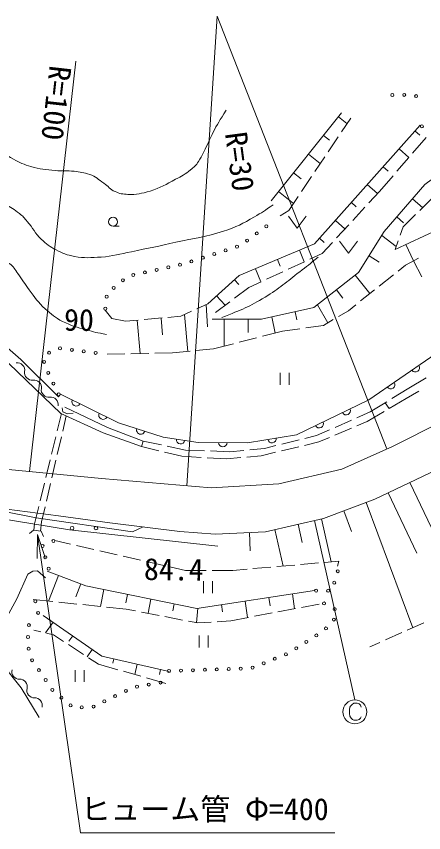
# Model space of a CAD drawing. Units: millimetres at full size, sheet at 1:1000; details may follow other scales. Extents: x 40000 to 680000, y 20000 to 380000.
# Drawn here: x 230482 to 264536, y 233253 to 301439 of the extents above; entities that cross this region are included whole.
import ezdxf
from ezdxf.enums import TextEntityAlignment as Align

# ---------------------------------------------------------------- set-up
doc = ezdxf.new("R2010")
doc.units = ezdxf.units.MM
doc.header["$LTSCALE"] = 1000
doc.linetypes.add('CHAIN', pattern=[18.5, 12, -1.5, 3.5, -1.5])
for name, color, linetype, lineweight in [('M-BGD', 7, 'Continuous', 13), ('M-BMK', 2, 'CHAIN', 13), ('M-STR-HTXT', 7, 'Continuous', 13), ('M-STR-STRC', 7, 'Continuous', 13)]:
    doc.layers.add(name, color=color, linetype=linetype, lineweight=lineweight)
doc.layers.add('M-BGD-HTXT', color=7, linetype='Continuous')
doc.styles.add('ＭＳ ゴシック', font='')
doc.styles.get('ＭＳ ゴシック').set_extended_font_data('MS Gothic')

# ---------------------------------------------------------------- blocks, each defined once
blk = doc.blocks.new('open_arrow')
at = {"color": 0, "linetype": 'Continuous', "lineweight": -2}
blk.add_lwpolyline([(7.5, 1.25), (0, 0), (7.5, -1.25)], dxfattribs=at)

msp = doc.modelspace()

# ---------------------------------------------------------------- linework, layer by layer
at = {"layer": 'M-BGD'}
for p, q in [((251781, 286024), (257667, 293365)), ((257412, 293046), (258124, 292474)), ((257665, 291789), (258439, 292944)), ((263809, 291868), (264217, 291505)), ((256160, 291485), (256651, 291092)), ((256552, 290127), (257387, 291373)), ((264755, 291326), (263612, 290011)), ((254909, 289925), (255890, 289139)), ((262480, 290373), (263296, 289648)), ((255439, 288465), (256274, 289711)), ((263284, 289634), (262300, 288501)), ((261152, 288878), (261574, 288503)), ((253658, 288365), (254283, 287864)), ((254326, 286803), (255161, 288050)), ((261972, 288124), (260829, 286809)), ((259823, 287383), (260667, 286633)), ((252407, 286805), (253656, 285803)), ((253274, 285233), (254048, 286388)), ((260829, 286809), (259963, 285869)), ((258495, 285888), (258889, 285537)), ((263597, 286197), (264452, 285457)), ((265284, 286275), (264214, 285223)), ((252550, 284765), (253274, 285233)), ((259624, 285501), (258607, 284399)), ((253224, 284743), (253974, 283743)), ((253974, 283743), (254724, 284743)), ((257166, 284393), (257955, 283691)), ((262289, 284684), (262850, 284199)), ((263858, 284873), (262833, 283864)), ((238574, 283906), (239074, 283906)), ((258268, 284031), (257252, 282928)), ((262833, 283864), (262575, 283148)), ((261030, 283134), (262236, 282208)), ((255838, 282897), (256229, 282550)), ((256913, 282560), (256047, 281621)), ((257501, 282663), (258251, 281663)), ((258251, 281663), (259001, 282663)), ((262405, 282678), (262147, 281962)), ((263055, 282383), (263688, 281017)), ((254154, 281900), (254558, 280935)), ((256047, 281621), (255029, 281152)), ((252309, 281127), (252538, 280580)), ((254575, 280943), (253212, 280316)), ((259967, 281440), (260802, 280916)), ((263022, 280652), (264100, 281242)), ((264371, 279675), (263688, 281017)), ((250465, 280355), (250923, 279261)), ((262393, 280152), (263022, 280652)), ((252758, 280106), (251396, 279479)), ((258814, 279827), (260034, 278279)), ((260827, 278908), (262001, 279841)), ((248712, 279436), (249070, 279038)), ((250942, 279270), (249924, 278801)), ((249924, 278801), (248729, 277900)), ((257243, 278589), (257784, 277903)), ((259260, 277665), (260435, 278597)), ((248330, 277599), (247136, 276698)), ((247225, 278099), (247939, 277304)), ((237913, 276901), (238474, 276200)), ((245586, 277014), (246481, 277430)), ((246358, 277373), (246473, 275508)), ((255673, 277351), (256517, 275839)), ((257411, 276365), (258239, 276854)), ((258239, 276854), (258869, 277354)), ((238474, 276200), (239596, 275966)), ((241170, 276109), (242664, 276244)), ((242583, 276237), (242709, 274844)), ((243162, 276289), (244238, 276386)), ((244238, 276386), (245133, 276803)), ((244545, 276529), (244832, 273456)), ((251839, 276342), (252133, 274988)), ((253793, 276767), (253941, 276090)), ((239596, 275966), (240672, 276063)), ((240591, 276056), (240844, 273271)), ((247859, 276137), (247871, 273894)), ((249859, 276147), (249865, 275026)), ((254686, 275417), (256152, 275623)), ((256152, 275623), (256980, 276112)), ((251053, 274711), (252724, 275140)), ((252724, 275140), (254191, 275347)), ((249116, 274214), (250569, 274587)), ((243549, 273333), (245006, 273473)), ((245503, 273521), (246960, 273660)), ((246960, 273660), (248632, 274089)), ((238081, 273208), (239565, 273242)), ((240065, 273254), (241564, 273288)), ((242064, 273299), (243549, 273333)), ((252529, 271673), (252529, 270673)), ((253279, 270673), (253279, 271673)), ((264750, 271257), (263293, 270371)), ((263293, 270371), (261885, 269512)), ((264123, 270142), (263074, 269505)), ((263074, 269505), (261662, 268681)), ((261458, 269251), (260050, 268392)), ((261305, 269158), (261645, 268671)), ((234250, 268252), (233899, 266814)), ((234364, 266800), (234658, 268065)), ((260050, 268392), (258955, 267910)), ((261230, 268429), (259818, 267605)), ((258498, 267708), (257125, 267103)), ((259818, 267605), (258952, 267236)), ((256667, 266902), (255573, 266420)), ((258491, 267041), (257111, 266454)), ((233781, 266328), (233426, 264870)), ((233911, 264852), (234251, 266313)), ((240955, 265504), (241085, 265959)), ((242608, 265638), (241085, 265959)), ((254125, 266061), (252669, 265701)), ((255573, 266420), (254611, 266182)), ((256650, 266259), (255784, 265891)), ((242393, 265156), (240955, 265504)), ((244622, 265214), (243098, 265535)), ((251222, 265343), (250010, 265230)), ((252184, 265581), (251222, 265343)), ((254098, 265489), (252639, 265140)), ((255784, 265891), (254585, 265605)), ((244318, 264691), (242879, 265039)), ((245938, 264597), (244318, 264691)), ((246211, 265152), (244622, 265214)), ((248057, 264473), (246437, 264568)), ((248300, 265071), (246711, 265133)), ((249256, 264583), (248057, 264473)), ((249512, 265184), (248300, 265071)), ((250954, 264738), (249754, 264628)), ((252153, 265024), (250954, 264738)), ((233307, 264385), (232952, 262927)), ((233459, 262904), (233798, 264365)), ((232834, 262442), (232478, 260984)), ((233007, 260955), (233346, 262417)), ((263376, 262488), (268182, 252402)), ((261571, 261628), (263970, 256592)), ((232360, 260499), (232009, 259060)), ((259739, 260829), (263637, 250376)), ((232600, 259203), (232894, 260468)), ((257865, 260131), (258508, 258407)), ((232503, 258444), (232600, 259203)), ((255984, 259455), (256804, 255869)), ((232009, 259060), (231953, 258518)), ((252085, 258564), (252780, 255522)), ((254035, 259010), (254382, 257489)), ((249964, 258323), (250036, 256789)), ((233697, 257668), (235023, 257362)), ((235511, 257250), (236972, 256912)), ((237459, 256800), (238921, 256463)), ((239408, 256350), (240870, 256013)), ((241357, 255901), (242819, 255563)), ((254252, 255649), (255746, 255778)), ((256244, 255821), (257438, 255924)), ((257438, 255924), (257345, 255519)), ((243306, 255451), (244633, 255145)), ((244633, 255145), (246353, 255151)), ((246853, 255153), (248574, 255160)), ((248574, 255160), (249768, 255263)), ((250266, 255306), (251761, 255435)), ((252259, 255478), (253753, 255606)), ((234003, 254741), (233180, 252589)), ((235871, 254026), (235460, 252950)), ((246135, 254253), (246135, 253253)), ((246885, 253253), (246885, 254253)), ((237810, 253556), (237526, 252148)), ((239771, 253160), (239628, 252456)), ((253564, 253189), (253748, 251960)), ((231901, 252719), (233547, 252552)), ((234044, 252501), (235537, 252350)), ((236034, 252299), (237526, 252148)), ((241731, 252764), (241491, 251576)), ((243691, 252368), (243571, 251774)), ((247631, 252300), (247722, 251687)), ((249608, 252596), (249816, 251215)), ((251586, 252893), (251690, 252202)), ((254320, 252069), (255806, 252350)), ((238024, 252097), (239670, 251930)), ((239670, 251930), (240455, 251777)), ((240945, 251682), (242418, 251396)), ((245653, 252004), (245541, 250789)), ((252355, 251696), (253828, 251975)), ((242909, 251301), (244381, 251015)), ((247284, 250874), (248412, 250948)), ((248412, 250948), (249898, 251230)), ((250390, 251323), (251863, 251603)), ((233551, 250824), (232931, 249931)), ((244872, 250919), (245657, 250767)), ((245657, 250767), (246785, 250841)), ((264535, 250776), (263165, 250165)), ((231951, 250164), (232526, 250027)), ((233012, 249911), (233587, 249775)), ((233587, 249775), (234417, 249234)), ((235194, 249684), (234884, 249237)), ((245767, 249731), (245767, 248731)), ((246517, 248731), (246517, 249731)), ((262708, 249962), (261338, 249351)), ((234836, 248961), (236092, 248142)), ((260881, 249148), (260027, 248767)), ((236837, 248543), (236414, 247933)), ((236511, 247869), (237341, 247329)), ((238641, 247768), (238559, 247405)), ((235409, 246840), (235409, 245840)), ((236159, 245840), (236159, 246840)), ((237341, 247329), (238959, 246868)), ((240591, 247326), (240395, 246460)), ((242542, 246884), (242444, 246451)), ((239440, 246732), (240882, 246321)), ((241363, 246184), (242981, 245724))]:
    msp.add_line(p, q, dxfattribs=at)
for points in [[(246481, 277430), (249098, 279783), (255423, 282431), (264241, 292355)], [(246860, 276132), (250972, 276153), (255365, 277109), (259094, 280048), (261244, 283475), (264624, 287385), (267724, 289675)], [(294039, 285356), (285315, 285761), (272868, 285575), (266948, 284188), (262147, 281962)], [(234187, 269885), (239023, 267478), (242747, 266294), (245691, 265842), (249804, 265827), (253901, 266496), (259961, 269410), (267719, 274753), (273935, 278679), (279434, 280455), (294997, 283726)], [(240955, 265504), (237755, 266644), (234217, 268267), (229107, 273148), (226324, 274893), (222055, 276710), (218587, 277998), (216655, 279203), (216613, 279712)], [(226193, 260722), (234003, 259705), (238292, 259133), (244160, 258417), (247110, 258188), (251305, 258386), (256166, 259497), (260455, 261096), (271942, 266570), (277270, 268938), (286108, 272396), (292329, 274317), (298010, 275668), (304065, 276509)], [(234187, 269885), (234010, 269659), (230853, 272768), (229754, 273746), (228824, 274070)], [(234307, 268735), (234366, 268412), (234775, 268227), (235240, 268298)], [(241085, 265959), (238113, 267084), (234533, 268801)], [(247325, 257197), (234940, 258552), (219580, 261045), (206505, 264383)], [(241096, 258791), (240206, 258390), (232130, 259557), (226193, 260722)], [(212699, 260382), (214222, 259891), (216444, 258651), (219629, 256339), (222139, 254438), (224554, 252522), (226330, 251338), (227498, 250731), (228511, 250762), (229695, 251260), (230536, 252771), (231443, 254843), (231872, 255100), (232253, 255113), (232911, 254532)], [(231585, 258237), (231918, 258523), (232569, 258435), (232753, 257992)], [(233069, 255098), (236307, 253859), (245561, 251990), (255422, 253467)], [(232730, 251395), (237622, 247999), (243261, 246721)], [(232388, 242869), (230877, 245346), (229241, 247403)]]:
    msp.add_lwpolyline(points, dxfattribs=at)
for centre, radius in [((261911, 294864), 125), ((262911, 294876), 125), ((263901, 294779), 125), ((264387, 292250), 125), ((238574, 284281), 375), ((251384, 283902), 125), ((250580, 283307), 125), ((248929, 282202), 125), ((249777, 282712), 125), ((247027, 281584), 125), ((247978, 281893), 125), ((245125, 280967), 125), ((246076, 281275), 125), ((242211, 280263), 125), ((243188, 280476), 125), ((244165, 280688), 125), ((240257, 279837), 125), ((241234, 280050), 125), ((238623, 278757), 125), ((239391, 279396), 125), ((238037, 278019), 125), ((237927, 277025), 125), ((233221, 273334), 125), ((234138, 273705), 125), ((235130, 273580), 125), ((236122, 273455), 125), ((237114, 273330), 125), ((232805, 272578), 125), ((233148, 271661), 125), ((233588, 270763), 125), ((234029, 269866), 125), ((235143, 258690), 150), ((232675, 257198), 125), ((233583, 257616), 125), ((232907, 256263), 125), ((233191, 255304), 125), ((257354, 255088), 125), ((257056, 254133), 125), ((255547, 253467), 125), ((256547, 253465), 125), ((232076, 252583), 125), ((256208, 252396), 125), ((232304, 251609), 125), ((257091, 251927), 125), ((257031, 251055), 125), ((231533, 250592), 125), ((256366, 250314), 125), ((231458, 249595), 125), ((255567, 249723), 125), ((254723, 249187), 125), ((231513, 248610), 125), ((253020, 248145), 125), ((253879, 248651), 125), ((231806, 247658), 125), ((251161, 247407), 125), ((252090, 247776), 125), ((232369, 246833), 125), ((243246, 246757), 125), ((244246, 246790), 125), ((245245, 246822), 125), ((246245, 246855), 125), ((247244, 246887), 125), ((248243, 246920), 125), ((249243, 246953), 125), ((250231, 247038), 125), ((232933, 246007), 125), ((240567, 245449), 125), ((241552, 245621), 125), ((242537, 245794), 125), ((233497, 245181), 125), ((239642, 245092), 125), ((234251, 244528), 125), ((237842, 244219), 125), ((238742, 244656), 125), ((235020, 243889), 125), ((235953, 243718), 125), ((236942, 243783), 125)]:
    msp.add_circle(centre, radius, dxfattribs=at)
for centre, radius, start, end in [((230563, 271872), 625, 351.1302, 97.39041), ((263840, 272081), 350, 214.55732, 34.55732), ((231798, 271679), 625, 171.1302, 277.39041), ((231959, 270440), 625, 351.1302, 97.39041), ((261781, 270663), 350, 214.55732, 34.55732), ((233194, 270247), 625, 171.1302, 277.39041), ((233355, 269007), 625, 351.1302, 97.39041), ((235486, 269238), 350, 153.54244, 333.54244), ((237724, 268124), 350, 153.54244, 333.54244), ((258058, 268495), 350, 205.67451, 25.67451), ((255804, 267411), 350, 205.67451, 25.67451), ((240885, 266886), 350, 162.35977, 342.35977), ((244219, 266068), 350, 171.27662, 351.27662), ((251852, 266162), 350, 189.28559, 9.28559), ((247747, 265834), 350, 179.78297, 359.78297), ((237143, 258690), 150, 101.14308, 62.40853), ((230729, 246698), 625, 165.75965, 272.01985), ((230773, 245449), 625, 345.75965, 92.01985), ((231985, 245141), 625, 165.75965, 272.01985), ((232029, 243892), 625, 345.75965, 92.01985)]:
    msp.add_arc(centre, radius, start, end, dxfattribs=at)
for points, knots in [([(225056, 295195), (225369, 294392), (225467, 294128), (225835, 293497), (226171, 292920), (226361, 292585), (226816, 292095), (227418, 291446), (227837, 291161), (228545, 290631), (229182, 290154), (229542, 289883), (230243, 289509), (230792, 289217), (231107, 289047), (231708, 288886), (232482, 288678), (232935, 288638), (233733, 288559), (234345, 288499), (234696, 288573), (235306, 288497), (235824, 288432), (236126, 288414), (236615, 288232), (237124, 288042), (237350, 287806), (237799, 287500), (238176, 287242), (238315, 286980), (238734, 286799), (239128, 286627), (239379, 286583), (239809, 286565), (240540, 286535), (240960, 286637), (241662, 286845), (242542, 287106), (242988, 287394), (243797, 287827), (244303, 288098), (244598, 288243), (245043, 288606), (245336, 288845), (245503, 288992), (245713, 289307), (246063, 289832), (246185, 290172), (246461, 290740), (246643, 291115), (246726, 291333), (246912, 291706), (247296, 292472), (247476, 292717), (248034, 293591)], [0, 0, 0, 0, 1, 1, 1, 2, 2, 2, 3, 3, 3, 4, 4, 4, 5, 5, 5, 6, 6, 6, 7, 7, 7, 8, 8, 8, 9, 9, 9, 10, 10, 10, 11, 11, 11, 12, 12, 12, 13, 13, 13, 14, 14, 14, 15, 15, 15, 16, 16, 16, 17, 17, 17, 18, 18, 18, 18]), ([(221201, 293900), (221315, 293026), (221362, 292709), (221616, 291989), (221888, 291217), (222115, 290802), (222582, 290130), (223180, 289270), (223613, 288860), (224327, 288094), (224749, 287641), (224943, 287332), (225448, 286973), (225968, 286603), (226271, 286387), (226871, 286173), (227334, 286008), (227622, 286017), (228107, 285934), (228665, 285839), (229012, 285920), (229540, 285716), (230057, 285516), (230304, 285304), (230745, 284968), (231033, 284749), (231156, 284581), (231399, 284314), (231898, 283764), (232023, 283318), (232573, 282818), (233014, 282418), (233282, 282204), (233809, 281925), (234368, 281629), (234715, 281506), (235336, 281385), (236196, 281218), (236704, 281285), (237579, 281333), (238578, 281388), (239120, 281590), (240103, 281780), (241564, 282062), (242378, 282248), (243831, 282569), (245384, 282912), (246289, 282982), (247798, 283483), (248856, 283834), (249421, 284127), (250384, 284688), (251011, 285052), (251236, 285193), (251942, 285695)], [0, 0, 0, 0, 1, 1, 1, 2, 2, 2, 3, 3, 3, 4, 4, 4, 5, 5, 5, 6, 6, 6, 7, 7, 7, 8, 8, 8, 9, 9, 9, 10, 10, 10, 11, 11, 11, 12, 12, 12, 13, 13, 13, 14, 14, 14, 15, 15, 15, 16, 16, 16, 17, 17, 17, 18, 18, 18, 18]), ([(247660, 276274), (249372, 276959), (249947, 277174), (251284, 277988), (252479, 278715), (253063, 279253), (254172, 280107), (254781, 280575), (254979, 280728), (255719, 281322)], [0, 0, 0, 0, 1, 1, 1, 2, 2, 2, 3, 3, 3, 3]), ([(218216, 279225), (219340, 278808), (219655, 278694), (220594, 278405), (221625, 278088), (222195, 277847), (223263, 277699), (224007, 277596), (224440, 277576), (225185, 277668), (225861, 277751), (226246, 277876), (226847, 278197), (227383, 278484), (227646, 278730), (228051, 279184), (228459, 279640), (228593, 279971), (228986, 280441), (229115, 280595), (229154, 280735), (229339, 280814), (229537, 280899), (229702, 280889), (229890, 280783), (230263, 280572), (230348, 280294), (230606, 279952), (230996, 279436), (231159, 279106), (231551, 278592), (232042, 277949), (232290, 277554), (232891, 277013), (233416, 276541), (233726, 276273), (234355, 275954), (235089, 275582), (235547, 275470), (236339, 275248), (236988, 275065), (237224, 275014), (238022, 274863)], [0, 0, 0, 0, 1, 1, 1, 2, 2, 2, 3, 3, 3, 4, 4, 4, 5, 5, 5, 6, 6, 6, 7, 7, 7, 8, 8, 8, 9, 9, 9, 10, 10, 10, 11, 11, 11, 12, 12, 12, 13, 13, 13, 14, 14, 14, 14])]:
    msp.add_open_spline(points, degree=3, knots=knots, dxfattribs=at)
at = {"layer": 'M-BMK'}
msp.add_lwpolyline([(168429, 279428), (176948, 277021), (185278, 274985), (191750, 273723), (201150, 270880), (211418, 267392), (217198, 265772), (226872, 263871), (237606, 262827), (246762, 262057), (252432, 262382), (257681, 263629), (261939, 265519), (270974, 270075), (272878, 271037), (278923, 273623), (286141, 276043), (293515, 277902), (299445, 279003)], dxfattribs=at)
at = {"layer": 'M-STR-HTXT'}
for p, q in [((247264, 301439), (244744, 262227)), ((247264, 301439), (261459, 265306)), ((235462, 297681), (231587, 263413))]:
    msp.add_line(p, q, dxfattribs=at)
msp.add_lwpolyline([(232265, 258171), (235855, 233253), (257105, 233253)], dxfattribs=at)
at = {"layer": 'M-STR-STRC'}
for p, q in [((258786, 244339), (255419, 259326)), ((258324, 243530), (258375, 243748)), ((258324, 243199), (258324, 243530)), ((258375, 243748), (258429, 243815)), ((258429, 243815), (258544, 243971)), ((258544, 243971), (258699, 244076)), ((258699, 244076), (258978, 244079)), ((258978, 244079), (259140, 244027)), ((259140, 244027), (259250, 243917)), ((259250, 243917), (259309, 243748)), ((258371, 242988), (258324, 243199)), ((258483, 242819), (258371, 242988)), ((258589, 242711), (258483, 242819)), ((259253, 242821), (259142, 242707)), ((259302, 242922), (259253, 242821)), ((258706, 242655), (258589, 242711)), ((258980, 242655), (258706, 242655)), ((259142, 242707), (258980, 242655))]:
    msp.add_line(p, q, dxfattribs=at)
msp.add_circle((258786, 243339), 1000, dxfattribs=at)
msp.add_circle((258786, 243339), 1000, dxfattribs=at)

# ---------------------------------------------------------------- block references
at = {"layer": 'M-STR-HTXT', "xscale": 267, "yscale": 267, "rotation": 278.2}
msp.add_blockref('open_arrow', (232265, 258171), dxfattribs=at)

# ---------------------------------------------------------------- texts
at = {"layer": 'M-BGD-HTXT', "style": 'ＭＳ ゴシック'}
for s, p in [('90', (235704, 274620)), ('84.4', (243630, 253783))]:
    msp.add_text(s, height=1833, rotation=359.362, dxfattribs=at).set_placement(p, align=Align.BOTTOM_CENTER)
at = {"layer": 'M-STR-HTXT', "style": 'ＭＳ ゴシック'}
for s, rotation, p in [('R=100', 263.549, (233835, 294196)), ('R=30', 277.597, (249164, 289313))]:
    msp.add_text(s, height=1833, rotation=rotation, dxfattribs=at).set_placement(p, align=Align.MIDDLE_CENTER)
msp.add_text('ヒューム管 Φ=400', height=1833, dxfattribs=at).set_placement((235855, 233753), align=Align.BOTTOM_LEFT)

doc.saveas('drawing.dxf')
